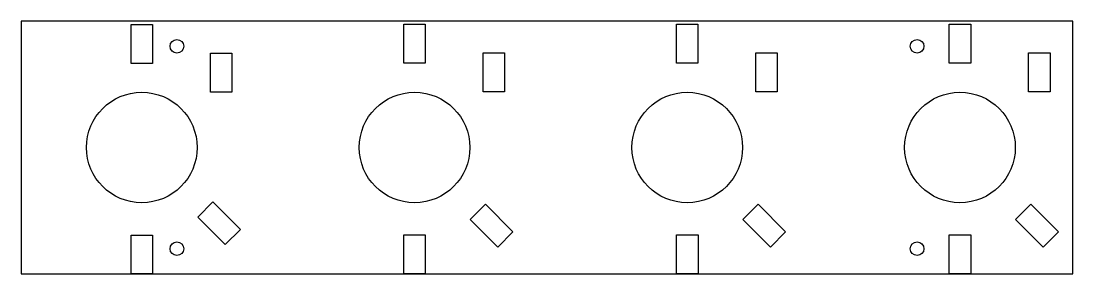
# Model space of a CAD drawing. Header units: millimetres. Extents: x 0 to 270, y 0 to 65.
import ezdxf

# ---------------------------------------------------------------- set-up
doc = ezdxf.new("R2010")
doc.units = ezdxf.units.MM
doc.layers.get('0').update_dxf_attribs({"lineweight": 25})

# ---------------------------------------------------------------- blocks, each defined once
blk = doc.blocks.new('Base_plate')
for p, q in [((270, 65), (0, 65)), ((0, 65), (0, 0)), ((270, 0), (270, 65)), ((0, 0), (270, 0))]:
    blk.add_line(p, q)
for centre, radius in [((40, 58.5), 1.75), ((230, 58.5), 1.75), ((31, 32.5), 14.2), ((101, 32.5), 14.2), ((171, 32.5), 14.2), ((241, 32.5), 14.2), ((40, 6.5), 1.75), ((230, 6.5), 1.75)]:
    blk.add_circle(centre, radius)
blk = doc.blocks.new('top_hole')
for p, q in [((-2.76, 10), (2.76, 10)), ((-2.76, 0), (-2.76, 10)), ((2.76, 10), (2.76, 0)), ((2.76, 0), (-2.76, 0))]:
    blk.add_line(p, q)

msp = doc.modelspace()

# ---------------------------------------------------------------- block references
for name, p in [('Base_plate', (0, 0)), ('top_hole', (31, 54.08)), ('top_hole', (100.99, 54.16)), ('top_hole', (170.99, 54.16)), ('top_hole', (240.99, 54.16)), ('top_hole', (51.36, 46.75)), ('top_hole', (121.35, 46.83)), ('top_hole', (191.35, 46.83)), ('top_hole', (261.35, 46.83)), ('top_hole', (31.01, 0)), ('top_hole', (101, 0.08)), ('top_hole', (171, 0.08)), ('top_hole', (241, 0.08))]:
    msp.add_blockref(name, p)
at = {"rotation": 45}
for p in [(54.36, 9.49), (124.3, 8.88), (194.3, 8.88), (264.3, 8.88)]:
    msp.add_blockref('top_hole', p, dxfattribs=at)

doc.saveas('drawing.dxf')
